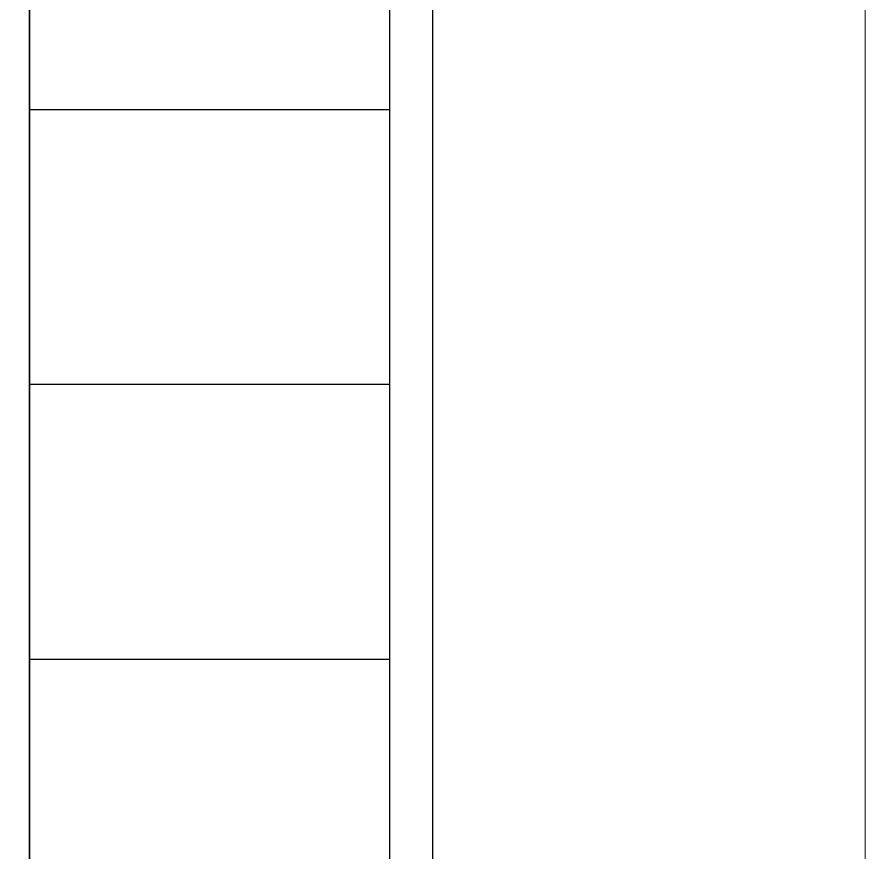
# Model space of a CAD drawing. Header units: inches. Extents: x 130993 to 274375, y -5108 to 103559.
# Drawn here: x 153674 to 154575, y 50005 to 50892 of the extents above; entities that cross this region are included whole.
import ezdxf

# ---------------------------------------------------------------- set-up
doc = ezdxf.new("R2010")
doc.units = ezdxf.units.IN
doc.header["$MEASUREMENT"] = 0
doc.layers.add('DIMENSION', color=142, linetype='Continuous', lineweight=20)
doc.layers.add('ELEVATION', color=7, linetype='Continuous')

msp = doc.modelspace()

# ---------------------------------------------------------------- linework, layer by layer
at = {"layer": 'Defpoints', "color": 240, "true_color": 0xed1f24}
msp.add_lwpolyline([(150982.79, 51437.94), (153687.38, 51437.94), (153687.38, 49284.27), (150982.79, 49284.27)], close=True, dxfattribs=at)
at = {"layer": 'DIMENSION'}
msp.add_lwpolyline([(134008.5, 52489.13), (154575.5, 52489.13), (154575.5, 48951.13), (134008.5, 48951.13)], close=True, dxfattribs=at)
at = {"layer": 'ELEVATION'}
msp.add_line((153687.38, 49284.27), (153687.38, 51437.94), dxfattribs=at)
msp.add_line((153687.38, 49284.27), (153687.38, 51437.94), dxfattribs=at)
at = {"layer": 'ELEVATION', "color": 5, "ltscale": 16}
for p, q in [((153687.38, 50793.84), (154070.25, 50793.84)), ((153687.38, 50501.79), (154070.25, 50501.79)), ((153687.38, 50209.74), (154070.25, 50209.74))]:
    msp.add_line(p, q, dxfattribs=at)
at = {"layer": 'ELEVATION'}
for points in [[(150937.17, 49238.65), (154115.87, 49238.65), (154115.87, 51483.56), (150937.17, 51483.56)], [(150982.79, 49284.27), (154070.25, 49284.27), (154070.25, 51437.94), (150982.79, 51437.94)]]:
    msp.add_lwpolyline(points, close=True, dxfattribs=at)
at = {"layer": 'ELEVATION', "color": 240, "true_color": 0xed1f24}
msp.add_lwpolyline([(150982.79, 51437.94), (153687.38, 51437.94), (153687.38, 49284.27), (150982.79, 49284.27)], close=True, dxfattribs=at)

doc.saveas('drawing.dxf')
